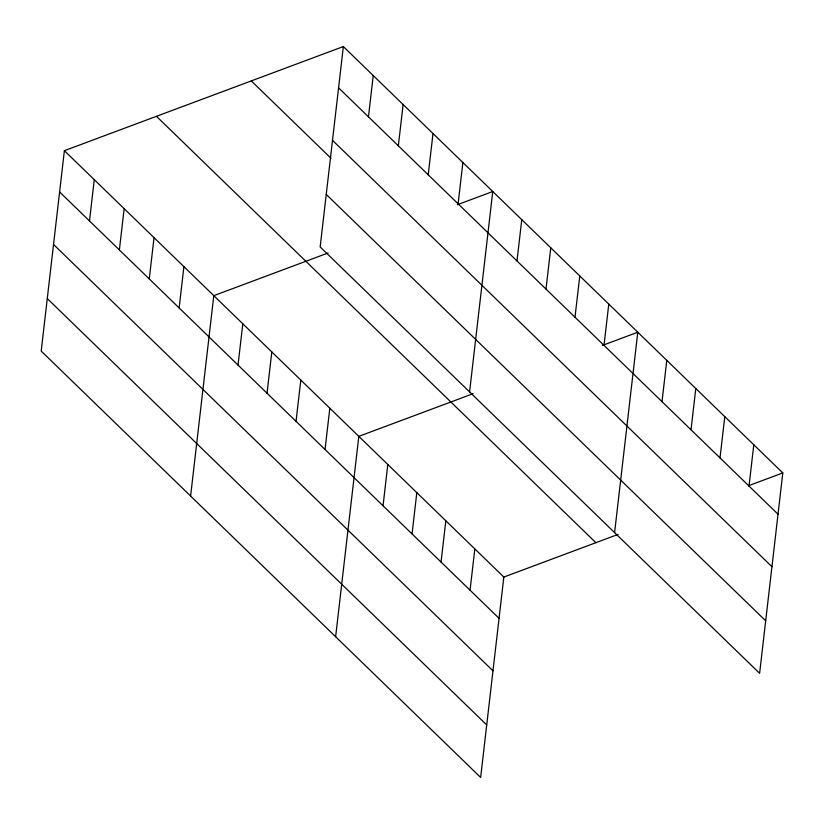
<?xml version="1.0" encoding="UTF-8"?>
<svg xmlns="http://www.w3.org/2000/svg" width="824" height="824" viewBox="0 0 824 824"><rect width="100%" height="100%" fill="white"/><g stroke="black" fill="none" stroke-linecap="round" stroke-linejoin="round"><path stroke-width="1.24" d="M64.385 150.679L41.2 351.076L480.649 777.444L503.835 577.058L64.385 150.679L343.351 46.556L782.8 472.924L759.615 673.321L320.165 246.942L343.351 46.556M89.497 220.956L94.266 179.673M119.377 249.95L124.156 208.668M149.257 278.945L154.037 237.662M179.138 307.939L183.917 266.657M190.612 496.038L213.797 295.651L328.107 252.978M238.023 365.073L242.802 323.791M267.028 393.213L271.807 351.93M296.032 421.352L300.812 380.07M325.037 449.492L329.816 408.21M368.462 116.833L373.231 75.55M335.626 636.746L358.821 436.349L473.12 393.687M398.342 145.817L403.121 104.535M383.047 505.771L387.816 464.489M428.223 174.812L433.002 133.529M412.052 533.911L416.82 492.628M458.103 203.806L462.882 162.524M441.046 562.061L445.825 520.778M469.577 391.915L492.762 191.518L457.361 204.733M470.051 590.2L474.83 548.918M516.988 260.94L521.767 219.658M545.993 289.08L550.772 247.797M574.998 317.219L579.777 275.937M604.002 345.369L608.781 304.087M614.591 532.613L637.786 332.227L602.375 345.441M662.012 401.649L666.781 360.366M691.017 429.788L695.786 388.506M720.011 457.928L724.79 416.645M749.016 486.067L753.795 444.785M503.835 577.058L618.144 534.385M748.573 485.707L782.8 472.924M338.571 87.838L778.021 514.207M332.505 140.338L771.944 566.716M251.289 80.917L330.98 158.229M326.242 194.443L765.692 620.812M156.447 116.318L595.896 542.697M59.606 191.961L499.056 618.34M53.539 244.47L492.979 670.839M47.277 298.566L486.727 724.945"/></g></svg>
